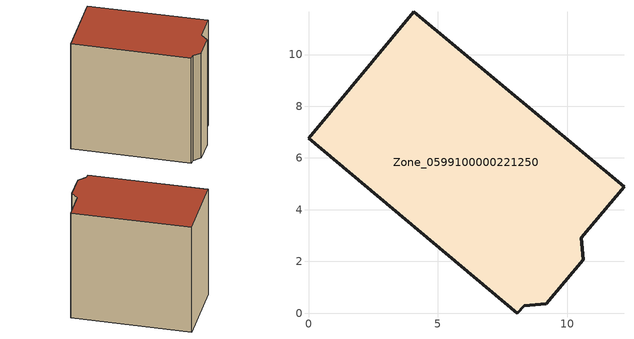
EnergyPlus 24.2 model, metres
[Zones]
Zone_0599100000221250
 floor ground (C_G): 8.35,0.28 8.07,0 0,6.76 4.08,11.65 12.2,4.89 10.55,2.91 10.62,2.06 9.2,0.37 z0
 wall outside (C_F): 4.08,11.65 0,6.76 8.07,0 8.35,0.28 9.2,0.37 10.62,2.06 10.55,2.91 12.2,4.89 4.08,11.65 z0:10.42
 roof outside (C_R): 10.55,2.91 12.2,4.89 4.08,11.65 0,6.76 8.07,0 8.35,0.28 9.2,0.37 10.62,2.06 z10.42
[BUILDING]
Pand.0599100000221250: North Axis=0; Terrain=City; Loads Convergence Tolerance Value=0.04; Temperature Convergence Tolerance Value=0.4; Solar Distribution=FullExterior; Maximum Number of Warmup Days=25; Minimum Number of Warmup Days=1
[Site:Location]
Rotterdam.The.Hague.AP_ZH_NLD Design_Conditions: Latitude=51.96; Longitude=4.45; Time Zone=1; Elevation=-4.5
[SITE:GROUNDTEMPERATURE:BUILDINGSURFACE]
18, 18, 18, 18, 18, 18, 18, 18, 18, 18, 18, 18
[MATERIAL] Thermal Absorptance=0.9; Solar Absorptance=0.7; Visible Absorptance=0.7
Name | Roughness | Thickness | Conductivity | Density | Specific Heat
G.TC.1946 | MediumSmooth | 0.15 | 1 | 540 | 1210
F.TC.1946 | Rough | 0.3 | 0.857143 | 1920 | 840
R.TC.1946 | MediumRough | 0.2 | 0.909091 | 1500 | 1000
[CONSTRUCTION]
C_G: G.TC.1946
C_F: F.TC.1946
C_R: R.TC.1946
[ZONE]
Zone_0599100000221250: Type=1; Multiplier=1; Ceiling Height=Autocalculate; Volume=Autocalculate; Floor Area=autocalculate; Part of Total Floor Area=Yes
[ZONEINFILTRATION:DESIGNFLOWRATE]
Infil_Zone_0599100000221250: Zone or ZoneList or Space or SpaceList=Zone_0599100000221250; Schedule=AlwaysOn; Design Flow Rate Calculation Method=Flow/Area; Flow Rate per Floor Area=0.003; Constant Term Coefficient=1; Temperature Term Coefficient=0; Velocity Term Coefficient=0; Velocity Squared Term Coefficient=0
[HVACTEMPLATE:ZONE:IDEALLOADSAIRSYSTEM]
Zone_0599100000221250: Maximum Heating Supply Air Temperature=50; Minimum Cooling Supply Air Temperature=13; Maximum Heating Supply Air Humidity Ratio=0.0156; Minimum Cooling Supply Air Humidity Ratio=0.0077; Heating Limit=NoLimit; Cooling Limit=NoLimit; Dehumidification Control Type=ConstantSensibleHeatRatio; Cooling Sensible Heat Ratio=0.7; Dehumidification Setpoint=60; Humidification Control Type=None; Humidification Setpoint=30; Outdoor Air Method=None; Outdoor Air Flow Rate per Person=0.00944; Outdoor Air Flow Rate per Zone Floor Area=0; Outdoor Air Flow Rate per Zone=0; Demand Controlled Ventilation Type=None; Outdoor Air Economizer Type=NoEconomizer; Heat Recovery Type=None; Sensible Heat Recovery Effectiveness=0.7; Latent Heat Recovery Effectiveness=0.65
[ZONECONTROL:THERMOSTAT]
ThermostatControl_Zone_0599100000221250: Zone or ZoneList=Zone_0599100000221250; Control Type Schedule=DualSetpointControlType; Control 1=Thermostat_Zone_0599100000221250; Temperature Difference Between Cutout And Setpoint=0
[THERMOSTATSETPOINT:DUALSETPOINT]
Thermostat_Zone_0599100000221250: Heating Setpoint Temperature Schedule=HeatingSetpoint_Zone_0599100000221250; Cooling Setpoint Temperature Schedule=CoolingSetpoint_Zone_0599100000221250
[SCHEDULE:COMPACT]
HeatingSetpoint_Zone_0599100000221250: Through: 12/31, For: AllDays, Until: 24:00, 21
CoolingSetpoint_Zone_0599100000221250: Through: 12/31, For: AllDays, Until: 24:00, 24
DualSetpointControlType: Through: 12/31, For: AllDays, Until: 24:00, 4
AlwaysOn: Through: 12/31, For: AllDays, Until: 24:00, 1
